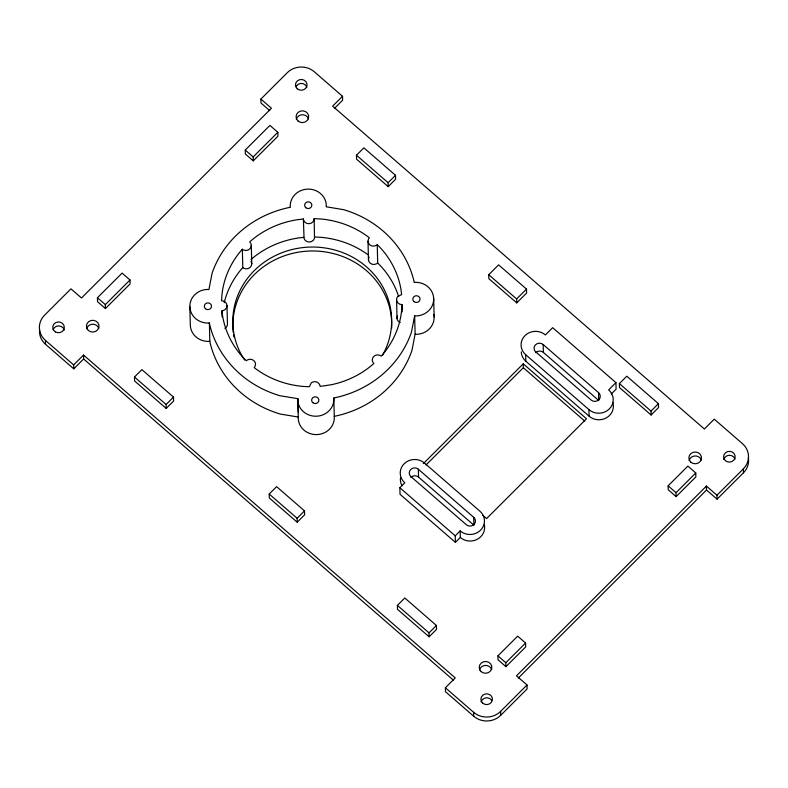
<?xml version="1.0" encoding="UTF-8"?>
<svg xmlns="http://www.w3.org/2000/svg" width="788" height="788" viewBox="0 0 788 788"><rect width="100%" height="100%" fill="white"/><g stroke="black" fill="none" stroke-linecap="round" stroke-linejoin="round"><path stroke-width="1.18" d="M401.978 304.611L401.604 310.639A90.265 84.099 -1.4 0 1 382.889 354.265L381.225 356.127L380.2 355.447A5.417 5.043 -1.4 0 0 373.059 362.588L373.857 363.495L371.207 365.799A90.265 84.099 -1.4 0 1 331.127 384.771L320.135 386.396L319.632 384.475L317.781 382.515A5.417 5.043 -1.4 0 0 311.201 382.938L309.398 386.75L302.937 386.416A90.265 84.099 -1.4 0 1 256.189 369.129L254.199 367.592L254.948 366.578A5.417 5.043 -1.4 0 0 247.225 360.027L246.319 360.746L243.847 358.284A90.265 84.099 -1.4 0 1 222.58 315.821L221.921 310.797L223.162 310.6A5.417 5.043 -1.4 0 0 222.807 300.858L221.576 300.75L221.95 294.751A90.265 84.099 -1.4 0 1 240.675 251.126L242.34 249.254L243.226 249.865A5.417 5.043 -1.4 0 0 249.707 241.867L252.347 239.591A90.265 84.099 -1.4 0 1 298.002 219.625L303.39 218.995L303.597 220.148A5.417 5.043 -1.4 0 0 314.057 219.793L314.176 218.631L320.618 218.966A90.265 84.099 -1.4 0 1 367.366 236.262L369.365 237.799L368.636 238.754A5.417 5.043 -1.4 0 0 376.28 245.383L377.245 244.644L379.708 247.097A90.265 84.099 -1.4 0 1 400.974 289.57L401.634 294.594L397.792 296.406A5.417 5.043 -1.4 0 0 397.566 302.553L399.723 304.207L401.978 304.611L402.166 311.959M433.686 298.524A18.055 16.824 -1.4 0 1 416.251 315.949L414.655 315.811L415.109 334.161L411.917 350.552A104.706 97.554 -1.4 0 1 334.348 416.33L334.26 416.34A18.055 16.824 -1.4 0 1 317.751 434.533A18.055 16.824 -1.4 0 1 298.278 419.206L297.943 398.698L279.77 395.684A104.706 97.554 -1.4 0 1 209.441 323.641L209.381 322.913L208.505 323.05A18.055 16.824 -1.4 0 1 189.869 306.867A18.055 16.824 -1.4 0 1 207.303 289.432L208.899 289.58L212.09 273.19A104.706 97.554 -1.4 0 1 289.649 207.411L290.368 207.352L290.22 206.545A18.055 16.824 -1.4 0 1 307.665 189.12A18.055 16.824 -1.4 0 1 326.311 205.313L326.153 206.771L343.785 209.707A104.706 97.554 -1.4 0 1 414.114 281.749L414.173 282.468L415.049 282.331A18.055 16.824 -1.4 0 1 433.686 298.524L434.139 316.875M314.176 218.631L314.501 238.143A5.417 5.043 -1.4 0 1 304.05 238.498L303.39 218.995M414.655 315.811L411.464 332.191A104.706 97.554 -1.4 0 1 333.905 397.97L333.807 397.979A18.055 16.824 -1.4 0 1 317.298 416.172A18.055 16.824 -1.4 0 1 297.825 400.856M242.34 249.254L242.793 267.605L241.118 269.476A90.265 84.099 -1.4 0 0 224.216 302.671M269.762 110.655L260.976 103.021L260.877 99.081L287.265 72.713A19.139 17.829 -1.4 0 1 314.314 71.787L342.524 96.294L342.622 100.224L334.398 108.439M97.426 297.746L122.091 273.101L130 279.967L130.099 283.907L105.434 308.551L97.525 301.676L97.426 297.746L105.336 304.611L105.434 308.551M245.255 150.055L269.92 125.41L277.829 132.286L277.918 136.216L253.253 160.86L245.344 153.985L245.255 150.055L253.155 156.93L253.253 160.86M105.336 304.611L130 279.967M253.155 156.93L277.829 132.286M39.577 329.601A19.139 17.829 -1.4 0 0 45.546 344.336L73.757 368.843L73.658 364.913L83.528 355.053L455.247 677.916L445.378 687.776L445.476 691.706L473.686 716.213A19.139 17.829 -1.4 0 0 500.735 715.287L527.123 688.919L527.024 684.979L516.485 675.818L706.412 486.068L716.962 495.228L717.05 499.159L706.511 489.998L706.412 486.068M342.524 96.294L332.654 106.153L704.374 429.017L714.243 419.157L742.454 443.664A19.139 17.829 -1.4 0 1 743.35 468.86L743.448 472.79L717.05 499.159M73.757 368.843L83.627 358.983L83.528 355.053M134.472 377.019L141.87 369.631L173.508 397.103L173.606 401.043L166.199 408.43L134.571 380.959L134.472 377.019L166.11 404.5L166.199 408.43M356.471 155.226L363.869 147.839L395.507 175.31L395.596 179.25L388.198 186.638L356.56 159.166L356.471 155.226L388.1 182.708L388.198 186.638M166.11 404.5L173.508 397.103M388.1 182.708L395.507 175.31M269.201 494.046L276.598 486.649L304.513 510.89L304.601 514.83L297.204 522.217L269.289 497.977L269.201 494.046L297.106 518.287L297.204 522.217M488.727 274.716L498.597 264.857L526.512 289.097L526.601 293.038L516.741 302.887L488.826 278.647L488.727 274.716L516.642 298.957L516.741 302.887M297.106 518.287L304.513 510.89M516.642 298.957L526.512 289.097M423.333 463.62L523.232 363.81L586.499 418.763L486.6 518.573L482.936 515.391M399.871 487.733L404.805 482.798A14.44 13.455 -1.4 0 1 404.126 463.787A14.44 13.455 -1.4 0 1 424.535 463.088L479.902 511.176A14.44 13.455 -1.4 0 1 480.572 530.186A14.44 13.455 -1.4 0 1 460.162 530.885L455.228 535.82L455.395 542.371L400.028 494.283L399.871 487.733L455.228 535.82M426.032 464.95L523.321 367.74L523.232 363.81M455.395 542.371L460.32 537.446L460.162 530.885M615.94 382.643L608.661 389.912A14.44 13.455 -1.4 0 1 609.341 408.923A14.44 13.455 -1.4 0 1 588.931 409.622L525.655 354.669A14.44 13.455 -1.4 0 1 524.975 335.649A14.44 13.455 -1.4 0 1 545.394 334.949L552.664 327.68L615.94 382.643L616.098 389.193L611.252 394.039M397.388 605.381L404.786 597.994L436.424 625.465L436.513 629.405L429.115 636.793L397.477 609.321L397.388 605.381L429.017 632.862L429.115 636.793M619.378 383.589L626.785 376.191L658.423 403.673L658.512 407.603L651.115 415L619.476 387.519L619.378 383.589L651.016 411.07L651.115 415M429.017 632.862L436.424 625.465M651.016 411.07L658.423 403.673M497.927 655.862L517.667 636.143L525.576 643.018L525.675 646.948L505.935 666.668L498.026 659.792L497.927 655.862L505.837 662.728L505.935 666.668M668.125 485.822L687.865 466.102L695.774 472.977L695.873 476.907L676.134 496.617L668.224 489.752L668.125 485.822L676.035 492.687L676.134 496.617M505.837 662.728L525.576 643.018M676.035 492.687L695.774 472.977M518.317 678.025L706.511 489.998M445.378 687.776L473.588 712.273A19.139 17.829 -1.4 0 0 500.636 711.347L527.024 684.979M716.962 495.228L743.35 468.86M251.037 259.469L252.8 257.942A90.265 84.099 -1.4 0 1 298.445 237.976L303.843 237.346M377.245 244.644L377.688 262.995L376.723 263.744A5.417 5.043 -1.4 0 1 369.089 257.105M209.381 322.913L209.825 341.273L208.958 341.411A18.055 16.824 -1.4 0 1 190.312 325.217L189.869 306.867M314.619 236.991L321.061 237.326A90.265 84.099 -1.4 0 1 367.819 254.613M415.109 334.161L416.694 334.309A18.055 16.824 -1.4 0 0 433.902 314.688M298.386 417.059L280.223 414.035A104.706 97.554 -1.4 0 1 209.894 341.992L209.825 341.273M400.176 322.558L398.009 320.903A5.417 5.043 -1.4 0 1 397.497 315.889M242.793 267.605L243.669 268.225A5.417 5.043 -1.4 0 0 251.027 261.261M260.877 99.081L271.417 108.242L81.489 298.002L70.95 288.841L44.552 315.21A19.139 17.829 -1.4 0 0 45.448 340.406L45.546 344.336M543.178 344.553L598.545 392.631A5.417 5.043 -1.4 0 1 598.801 399.762A5.417 5.043 -1.4 0 1 591.138 400.028L535.781 351.94A5.417 5.043 -1.4 0 1 535.525 344.809A5.417 5.043 -1.4 0 1 543.178 344.553L543.375 352.413L598.732 400.501L598.545 392.631M521.252 351.862A14.44 13.455 -1.4 0 0 525.823 361.219L589.089 416.182A14.44 13.455 -1.4 0 0 606.593 417.719A14.44 13.455 -1.4 0 0 612.778 402.363M523.321 367.74L584.765 421.107M418.369 469.244L473.726 517.332A5.417 5.043 -1.4 0 1 473.982 524.463A5.417 5.043 -1.4 0 1 466.329 524.729L410.972 476.641A5.417 5.043 -1.4 0 1 410.715 469.51A5.417 5.043 -1.4 0 1 418.369 469.244L418.556 477.114L473.923 525.202L473.726 517.332M83.627 358.983L453.484 680.241M45.448 340.406L73.658 364.913M377.688 262.995L380.161 265.457A90.265 84.099 -1.4 0 1 398.679 296.603M588.931 409.622L589.089 416.182M525.655 354.669L525.823 361.219M500.636 711.347L500.735 715.287M473.588 712.273L473.686 716.213M396.581 300.11L397.034 318.46M368.006 241.295L368.449 259.656M333.807 397.979L334.26 416.34M297.943 398.698L298.268 412.163M251.313 245.423L251.766 263.783M226.993 305.596L227.446 323.947A5.417 5.043 -1.4 0 1 224.895 328.409M221.921 310.797L222.068 316.914M244.576 360.047A79.43 74.003 -1.4 0 1 309.586 247.087A79.43 74.003 -1.4 0 1 382.485 355.329M748.354 457.68A19.139 17.829 -1.4 0 1 743.448 472.79M53.101 329.709A5.772 5.378 -1.4 0 1 64.252 330.064M296.239 86.266A5.772 5.378 -1.4 0 1 306.867 87.202M481.133 701.95A5.772 5.378 -1.4 0 1 491.663 700.286M723.847 459.453A5.772 5.378 -1.4 0 1 735.007 459.069M479.468 669.977A6.314 5.89 -1.4 0 1 491.663 669.564M86.66 328.793A6.314 5.89 -1.4 0 1 98.855 328.379M689.136 460.507A6.314 5.89 -1.4 0 1 701.33 460.094M296.318 119.323A6.314 5.89 -1.4 0 1 308.522 118.909M233.898 336.949A79.43 74.003 -1.4 0 1 233.543 334.644M233.258 332.339A79.43 74.003 -1.4 0 1 310.305 251.008A79.43 74.003 -1.4 0 1 391.666 328.074M484.325 524.759A14.44 13.455 -1.4 0 1 477.282 539.288A14.44 13.455 -1.4 0 1 460.32 537.446M401.949 485.635A14.44 13.455 -1.4 0 1 400.531 477.646M410.903 477.37A5.417 5.043 -1.4 0 1 418.556 477.114M535.722 352.679A5.417 5.043 -1.4 0 1 543.375 352.413M55.455 331.915A5.772 5.378 -1.4 0 0 64.301 327.522A5.772 5.378 -1.4 0 0 55.82 322.597A5.772 5.378 -1.4 0 0 55.455 331.915M297.293 88.798A5.772 5.378 -1.4 0 0 306.867 86.05A5.772 5.378 -1.4 0 0 299.558 79.706A5.772 5.378 -1.4 0 0 297.293 88.798M482.719 703.162A5.772 5.378 -1.4 0 0 492.293 700.414A5.772 5.378 -1.4 0 0 484.984 694.07A5.772 5.378 -1.4 0 0 482.719 703.162M725.433 460.665A5.772 5.378 -1.4 0 0 735.007 457.926A5.772 5.378 -1.4 0 0 727.698 451.573A5.772 5.378 -1.4 0 0 725.433 460.665M481.212 671.671A6.314 5.89 -1.4 0 0 491.682 668.677A6.314 5.89 -1.4 0 0 483.684 661.733A6.314 5.89 -1.4 0 0 481.212 671.671M88.394 330.487A6.314 5.89 -1.4 0 0 98.864 327.493A6.314 5.89 -1.4 0 0 90.876 320.549A6.314 5.89 -1.4 0 0 88.394 330.487M690.869 462.201A6.314 5.89 -1.4 0 0 701.34 459.207A6.314 5.89 -1.4 0 0 693.351 452.263A6.314 5.89 -1.4 0 0 690.869 462.201M298.061 121.017A6.314 5.89 -1.4 0 0 308.532 118.023A6.314 5.89 -1.4 0 0 300.543 111.078A6.314 5.89 -1.4 0 0 298.061 121.017M413.956 301.577A3.615 3.369 -1.4 0 0 419.935 299.864A3.615 3.369 -1.4 0 0 415.365 295.894A3.615 3.369 -1.4 0 0 413.956 301.577M305.774 207.668A3.615 3.369 -1.4 0 0 311.752 205.954A3.615 3.369 -1.4 0 0 307.192 201.994A3.615 3.369 -1.4 0 0 305.774 207.668M312.787 402.648A3.615 3.369 -1.4 0 0 318.776 400.934A3.615 3.369 -1.4 0 0 314.205 396.965A3.615 3.369 -1.4 0 0 312.787 402.648M205.441 308.709A3.615 3.369 -1.4 0 0 211.42 306.995A3.615 3.369 -1.4 0 0 206.86 303.035A3.615 3.369 -1.4 0 0 205.441 308.709"/></g></svg>
